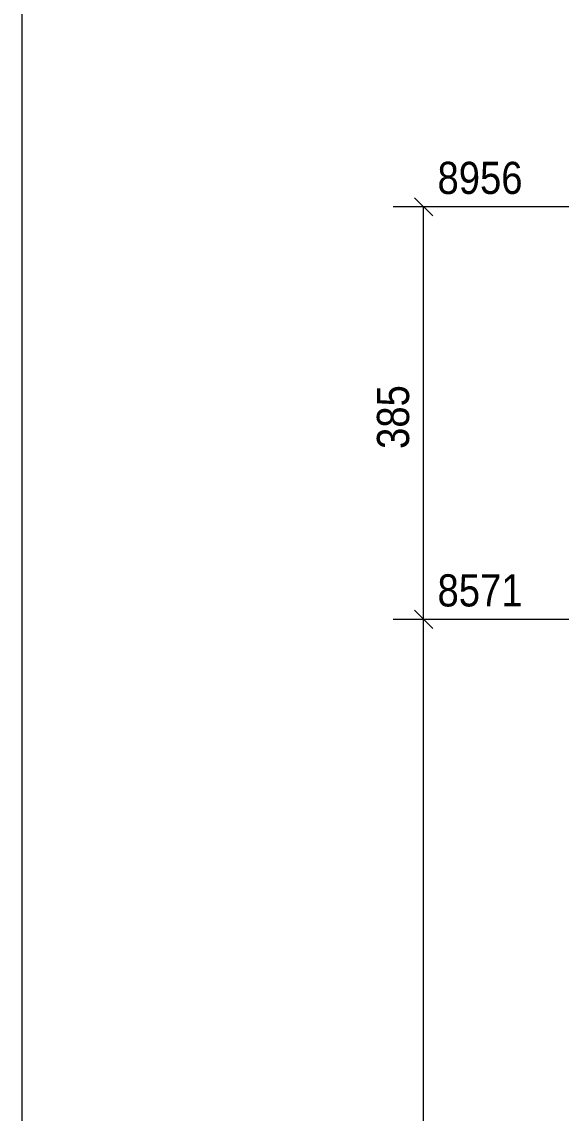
# Model space of a CAD drawing. Header units: millimetres. Extents: x 2 to 579, y 1 to 825.
# Drawn here: x 5 to 55.3, y 617.4 to 719.1 of the extents above; entities that cross this region are included whole.
import ezdxf

# ---------------------------------------------------------------- set-up
doc = ezdxf.new("R2010")
doc.units = ezdxf.units.MM
doc.linetypes.add('XKITLINE00', pattern=[0])
doc.layers.add('Dimensions', color=7, linetype='Continuous', lineweight=0)
doc.layers.add('DrawingSheet', color=5, linetype='Continuous', lineweight=0)
doc.styles.add('ARIAL', font='ARIAL.TTF')

# ---------------------------------------------------------------- blocks, each defined once
blk = doc.blocks.new('*A63')
at = {"layer": 'DrawingSheet', "color": 5, "linetype": 'XKITLINE00', "lineweight": 0}
blk.add_line((5, 825), (5, 5), dxfattribs=at)
blk = doc.blocks.new('*A120')
at = {"layer": 'Dimensions', "color": 7, "linetype": 'XKITLINE00', "lineweight": 0}
for p, q in [((41.6, 664.27), (43.3, 662.57)), ((66, 663.42), (39.6, 663.42)), ((42.45, 371.35), (42.45, 663.42))]:
    blk.add_line(p, q, dxfattribs=at)
at = {"layer": 'Dimensions', "color": 3}
blk.add_point((42.45, 663.42), dxfattribs=at)
at = {"layer": 'Dimensions', "color": 3, "style": 'ARIAL', "width": 0.85}
blk.add_text('8571', height=3, dxfattribs=at).set_placement((43.75, 664.62))
blk = doc.blocks.new('*A121')
at = {"layer": 'Dimensions', "color": 7, "linetype": 'XKITLINE00', "lineweight": 0}
for p, q in [((41.6, 702.72), (43.3, 701.03)), ((71.45, 701.88), (39.6, 701.88)), ((42.45, 663.42), (42.45, 701.88)), ((41.6, 664.27), (43.3, 662.57)), ((66, 663.42), (39.6, 663.42))]:
    blk.add_line(p, q, dxfattribs=at)
at = {"layer": 'Dimensions', "color": 3}
for p in [(42.45, 701.88), (42.45, 663.42)]:
    blk.add_point(p, dxfattribs=at)
at = {"layer": 'Dimensions', "color": 3, "style": 'ARIAL', "width": 0.85}
blk.add_text('8956', height=3, dxfattribs=at).set_placement((43.75, 703.08))
blk.add_text('385', height=3, rotation=90.0002, dxfattribs=at).set_placement((41.1, 679.31))

msp = doc.modelspace()

# ---------------------------------------------------------------- block references
at = {"lineweight": 0}
for name in ['*A63', '*A121', '*A120']:
    msp.add_blockref(name, (0, 0), dxfattribs=at)

doc.saveas('drawing.dxf')
